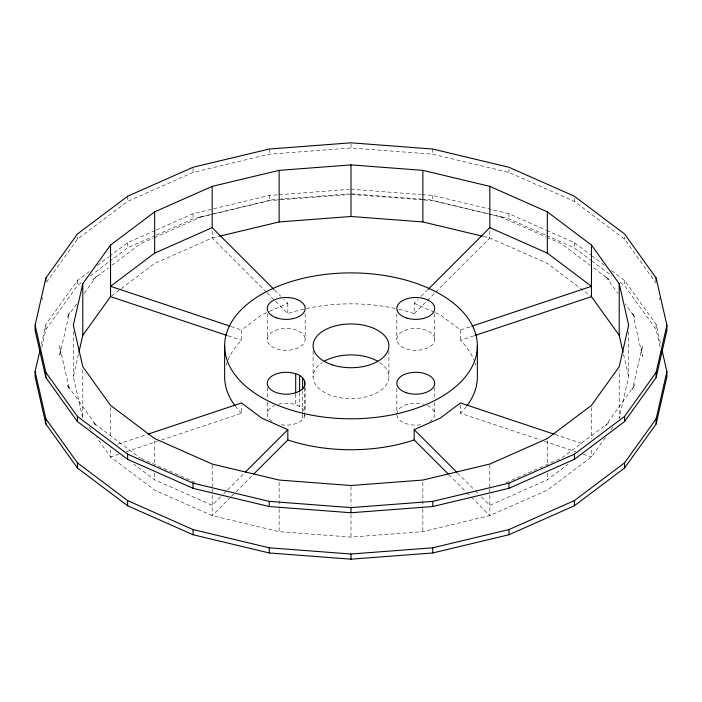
<?xml version="1.0" encoding="UTF-8"?>
<svg xmlns="http://www.w3.org/2000/svg" width="702" height="702" viewBox="0 0 702 702"><rect width="100%" height="100%" fill="white"/><g stroke="black" fill="none" stroke-linecap="round" stroke-linejoin="round"><path stroke-width="0.53" stroke-dasharray="3.51 2.63" d="M42.041 299.947L42.515 297.85M41.321 344.357L45.867 324.429L77.422 280.44L90.409 270.674M41.795 347.42L45.867 329.589L45.867 324.429M82.792 369.919L82.792 418.287L73.333 376.79L78.431 354.449M281.318 424.763A18.954 10.942 0 0 0 302.632 419.664L304.528 417.023L305.177 414.189M628.667 331.651L628.667 376.79L619.208 418.287L619.208 369.919M46.499 282.283L77.422 239.171L127.624 201.404L193.05 172.42L269.243 154.194L351 147.982L432.757 154.194L508.95 172.42L574.376 201.404L624.578 239.171L656.133 283.16M45.867 329.589L77.422 285.6L81.748 282.344M76.579 304.036L67.006 317.383L69.445 312.785L59.512 356.344L60.372 351L59.512 345.656L69.445 389.215L67.006 384.617L96.376 425.552L92.901 422.446L140.26 458.081M84.249 293.357L96.376 276.448L92.901 279.554L108.398 267.892M605.335 437.618L591.461 456.949L547.341 490.145L489.829 515.628L422.867 531.642L351 537.1L279.133 531.642L212.171 515.628L154.659 490.145L110.539 456.949L96.665 437.618M611.012 429.703L612.899 427.07M220.656 496.814L212.171 505.308L154.659 479.835L133.898 464.206M223.745 493.725L226.834 490.637M227.606 489.864L244.594 472.885M398.824 309.266A126.36 72.955 0 0 1 414.18 313.61L414.18 303.299L418.041 299.438M421.13 296.349L427.307 290.172M230.695 497.095L212.171 515.628L212.171 494.445M231.467 496.323L235.328 492.462M236.1 491.69L253.08 474.71M414.18 313.61L426.535 301.263M427.307 300.491L435.021 292.769M435.793 291.997L489.829 237.96L489.829 227.641M97.332 265.461L108.582 257.002M109.451 256.344L127.624 242.673L155.379 230.37M90.409 275.833L108.582 262.153M109.451 261.504L127.624 247.832L155.379 235.53M111.846 265.303L140.26 243.919L153.203 238.189M111.399 295.99L154.659 263.434L212.171 237.96L218.541 236.434M228.053 359.95A126.36 72.955 0 0 1 241.567 340.321L241.567 330.001L261.653 314.891L268.436 311.881M481.344 496.814L489.829 505.308L547.341 479.835L568.102 464.206M156.37 229.931L193.05 213.689L269.243 195.463L277.957 194.805M156.37 235.091L193.05 218.849L269.243 200.623L280.142 199.798M154.194 237.75L201.983 216.576L199.368 217.243L272.508 199.745L277.957 199.333M269.401 311.451L287.82 303.299L283.959 299.438M505.984 482.774L561.74 458.081L609.099 422.446L605.624 425.552L634.994 384.617L632.555 389.215L642.488 345.656L641.628 351L642.488 356.344L632.555 312.785L634.994 317.383L625.421 304.036M117.813 444.199L146.937 434.494M435.503 312.741L440.347 314.891L460.433 330.001L470.831 326.535M118.857 454.176L110.539 456.949L110.539 446.63M126.132 451.746L157.336 441.347M161.495 439.961L241.567 413.267L241.567 405.019M474.745 362.021A126.36 72.955 0 0 0 460.433 340.321L473.947 335.81M279.054 194.717L348.824 189.417M279.054 199.254L348.824 193.945M281.23 199.71L351 194.41M351 189.25L420.77 194.551M421.858 194.638L432.757 195.463L508.95 213.689L545.629 229.931M351 193.778L420.77 199.087M421.858 199.166L429.492 199.745L502.632 217.243L500.017 216.576L545.814 236.864M352.088 194.489L422.946 199.877M424.043 199.965L432.757 200.623L508.95 218.849L545.629 235.091M483.459 236.434L489.829 237.96L547.341 263.434L590.601 295.99M231.169 326.535L241.567 330.001M555.063 434.494L584.187 444.199M228.053 335.81L241.567 340.321M460.433 405.019L460.433 413.267L540.505 439.961M544.664 441.347L575.868 451.746M583.143 454.176L591.461 456.949L591.461 446.63M546.621 230.37L574.376 242.673L590.821 255.045M546.621 235.53L574.376 247.832L590.821 260.205M546.805 237.302L561.74 243.919L590.154 265.303M414.18 303.299L434.538 312.311M278.51 404.194A18.954 10.942 0 0 1 295.7 404.712L299.622 406.458L302.632 408.722L304.528 411.363M141.26 458.52L196.016 482.774M591.689 255.695L604.668 265.461M611.591 270.674L624.578 280.44L656.133 324.429L660.679 344.357M591.689 260.854L611.591 275.833M620.252 282.344L624.578 285.6L656.133 329.589L660.205 347.42M593.602 267.892L609.099 279.554L605.624 276.448L617.751 293.357M274.693 290.172L280.87 296.349M457.406 472.885L474.394 489.864M475.166 490.637L478.255 493.725M266.207 291.997L212.171 237.96L212.171 227.641M266.979 292.769L274.693 300.491M275.465 301.263L287.82 313.61A126.36 72.955 0 0 1 305.309 308.775M448.92 474.71L465.9 491.69M466.672 492.462L470.533 496.323M471.305 497.095L489.829 515.628L489.829 494.445M89.101 427.07L90.988 429.703M659.485 297.85L659.959 299.947M623.569 354.449L628.667 376.79M656.133 324.429L656.133 329.589M624.578 237.109L624.578 239.171M624.578 280.44L624.578 285.6M591.461 407.537L591.461 439.031M574.376 198.306L574.376 201.404M574.376 242.673L574.376 247.832M547.341 440.733L547.341 466.795M547.341 473.315L547.341 479.835M508.95 169.322L508.95 172.42M508.95 213.689L508.95 218.849M489.829 465.128L489.829 487.934M489.829 489.013L489.829 493.357M460.433 330.001L460.433 340.321M434.731 313.776L434.731 339.391A18.954 10.942 0 0 1 406.3 348.868A18.954 10.942 0 0 1 406.3 329.914A18.954 10.942 0 0 1 434.731 339.391M434.731 387.513L434.731 398.183M434.731 402.457L434.731 414.189M432.757 149.035L432.757 154.194M432.757 195.463L432.757 200.623M422.867 482.204L422.867 507.994M422.867 509.073L422.867 531.642M396.823 313.776L396.823 339.391M396.823 388.575L396.823 412.056M388.908 351.175L388.908 376.79M351 143.857L351 147.982M351 486.591L351 505.931M351 514.531L351 537.1M313.092 351.175L313.092 376.79M305.177 313.776L305.177 339.391A18.954 10.942 0 0 1 276.746 348.868A18.954 10.942 0 0 1 276.746 329.914A18.954 10.942 0 0 1 305.177 339.391M305.177 387.513L305.177 412.056M304.528 387.881L304.528 417.023M302.632 390.847L302.632 413.259M302.632 414.329L302.632 419.664M299.622 392.576L299.622 406.458M295.7 394.041L295.7 404.712M287.82 303.299L287.82 313.61M279.133 482.204L279.133 507.994M279.133 509.073L279.133 531.642M269.243 149.035L269.243 154.194M269.243 195.463L269.243 200.623M267.269 313.776L267.269 339.391M267.269 387.513L267.269 398.183M267.269 402.457L267.269 414.189M212.171 465.128L212.171 487.934M212.171 489.013L212.171 493.357M193.05 168.287L193.05 172.42M193.05 213.689L193.05 218.849M154.659 440.733L154.659 466.795M154.659 473.315L154.659 479.835M127.624 196.244L127.624 201.404M127.624 242.673L127.624 247.832M110.539 407.537L110.539 439.031M77.422 237.109L77.422 239.171M77.422 280.44L77.422 285.6M73.333 331.651L73.333 376.79M379.729 362.513A37.908 21.885 0 0 1 377.132 392.646A37.908 21.885 0 0 1 324.868 392.646A37.908 21.885 0 0 1 322.271 362.513M466.426 406.476A126.36 72.955 0 0 1 460.433 413.267M241.567 413.267A126.36 72.955 0 0 1 235.574 406.476M226.255 365.163A126.36 72.955 0 0 1 227.641 360.986M306.379 308.538A126.36 72.955 0 0 1 397.762 309.02M475.105 363.066A126.36 72.955 0 0 1 475.745 365.163M271.972 421.411A18.954 10.942 0 0 1 274.684 405.51M427.316 405.51A18.954 10.942 0 0 1 430.028 421.411M420.682 424.763A18.954 10.942 0 0 1 396.893 415.145M396.823 414.189A18.954 10.942 0 0 1 423.49 404.194"/><path stroke-width="1.05" d="M35.1 325.21L45.867 278.001L77.422 234.012L127.624 196.244L193.05 167.26L269.243 149.035L351 142.822L432.757 149.035L508.95 167.26L574.376 196.244L624.578 234.012L656.133 278.001L666.9 325.21L666.9 330.361L656.133 377.571L624.578 421.56L574.376 459.327L508.95 488.311L432.757 506.537L351 512.75L269.243 506.537L193.05 488.311L127.624 459.327L77.422 421.56L45.867 377.571L35.1 330.361L35.1 325.21L45.867 372.411L45.867 377.571M661.881 349.605L666.9 371.639L666.9 376.79L656.133 423.999L624.578 467.988L574.376 505.756L508.95 534.74L432.757 552.965L351 559.178L269.243 552.965L193.05 534.74L127.624 505.756L77.422 467.988L45.867 423.999L35.1 376.79L35.1 371.639L40.119 349.605M82.792 283.713L73.333 325.21L82.792 366.698L110.539 405.361L154.659 438.566L212.171 464.04L279.133 480.054L351 485.512L422.867 480.054L489.829 464.04L547.341 438.566L591.461 405.361L619.208 366.698L628.667 325.21L619.208 283.713L591.461 245.051L547.341 211.855L489.829 186.372L422.867 170.358L351 164.9L279.133 170.358L212.171 186.372L154.659 211.855L110.539 245.051L82.792 283.713L82.792 335.302L78.914 352.325M656.133 377.571L656.133 372.411L666.9 325.21M656.133 423.999L656.133 418.84L666.9 371.639M82.792 335.302L110.539 296.639L110.539 245.051M45.867 372.411L77.422 416.4L127.624 454.168L193.05 483.151L269.243 501.377L351 507.59L432.757 501.377L508.95 483.151L574.376 454.168L624.578 416.4L656.133 372.411M35.1 371.639L45.867 418.84L77.422 462.829L127.624 500.596L193.05 529.58L269.243 547.806L351 554.018L432.757 547.806L508.95 529.58L574.376 500.596L624.578 462.829L656.133 418.84M245.358 472.113L287.82 429.659L261.653 418.059L241.567 402.957L147.973 434.152M428.08 289.399L489.829 227.641L489.829 186.372M253.852 473.938L287.82 439.97A126.36 72.955 0 0 0 414.18 439.97L448.148 473.938M212.171 186.372L212.171 227.641L154.659 253.124L110.539 286.319L230.133 326.184M414.18 439.97L414.18 429.659L440.347 418.059L460.433 402.957L554.027 434.152M471.867 326.184L591.461 286.319L547.341 253.124L489.829 227.641M474.991 335.459L591.461 296.639L591.461 245.051M219.612 236.179L279.133 221.946L351 216.488L422.867 221.946L482.388 236.179M110.539 296.639L227.009 335.459M295.7 373.762C302.141 375.07 308.696 383.081 302.632 388.715A18.954 10.942 0 0 1 276.746 392.716A18.954 10.942 0 0 1 269.805 377.773A18.954 10.942 0 0 1 295.7 373.762L295.7 392.98M212.171 227.641L273.92 289.399M414.18 429.659L456.642 472.113M591.461 296.639L619.208 335.302L623.086 352.325M656.133 278.001L656.133 281.098M624.578 416.4L624.578 421.56M624.578 462.829L624.578 467.988M619.208 283.713L619.208 335.302M574.376 454.168L574.376 459.327M574.376 500.596L574.376 505.756M547.341 211.855L547.341 253.124M508.95 483.151L508.95 488.311M508.95 529.58L508.95 534.74M477.36 345.84L477.36 376.79A126.36 72.955 0 0 1 467.093 405.598M432.757 501.377L432.757 506.537M432.757 547.806L432.757 552.965M422.867 170.358L422.867 221.946M351 164.9L351 216.488M351 507.59L351 512.75M351 554.018L351 559.178M304.528 380.405L304.528 386.811M302.632 377.773L302.632 389.513M299.622 375.5L299.622 391.514M287.82 429.659L287.82 439.97M279.133 170.358L279.133 221.946M269.243 501.377L269.243 506.537M269.243 547.806L269.243 552.965M224.64 345.84L224.64 376.79A126.36 72.955 0 0 0 234.907 405.598M193.05 483.151L193.05 488.311M193.05 529.58L193.05 534.74M154.659 211.855L154.659 253.124M127.624 454.168L127.624 459.327M127.624 500.596L127.624 505.756M77.422 416.4L77.422 421.56M77.422 462.829L77.422 467.988M45.867 278.001L45.867 281.098M45.867 418.84L45.867 423.999M324.192 361.319A37.908 21.885 0 0 1 377.808 361.319M332.046 364.794A37.908 21.885 0 0 0 388.908 345.84A37.908 21.885 0 0 0 332.046 326.886A37.908 21.885 0 0 0 332.046 364.794M261.653 397.429A126.36 72.955 0 0 0 473.051 364.724A126.36 72.955 0 0 0 318.296 275.377A126.36 72.955 0 0 0 261.653 397.429M406.3 317.918A18.954 10.942 0 0 0 434.731 308.441A18.954 10.942 0 0 0 406.3 298.964A18.954 10.942 0 0 0 406.3 317.918M406.3 392.716A18.954 10.942 0 0 0 434.731 383.239A18.954 10.942 0 0 0 406.3 373.762A18.954 10.942 0 0 0 406.3 392.716M276.746 317.918A18.954 10.942 0 0 0 305.177 308.441A18.954 10.942 0 0 0 276.746 298.964A18.954 10.942 0 0 0 276.746 317.918"/></g></svg>
